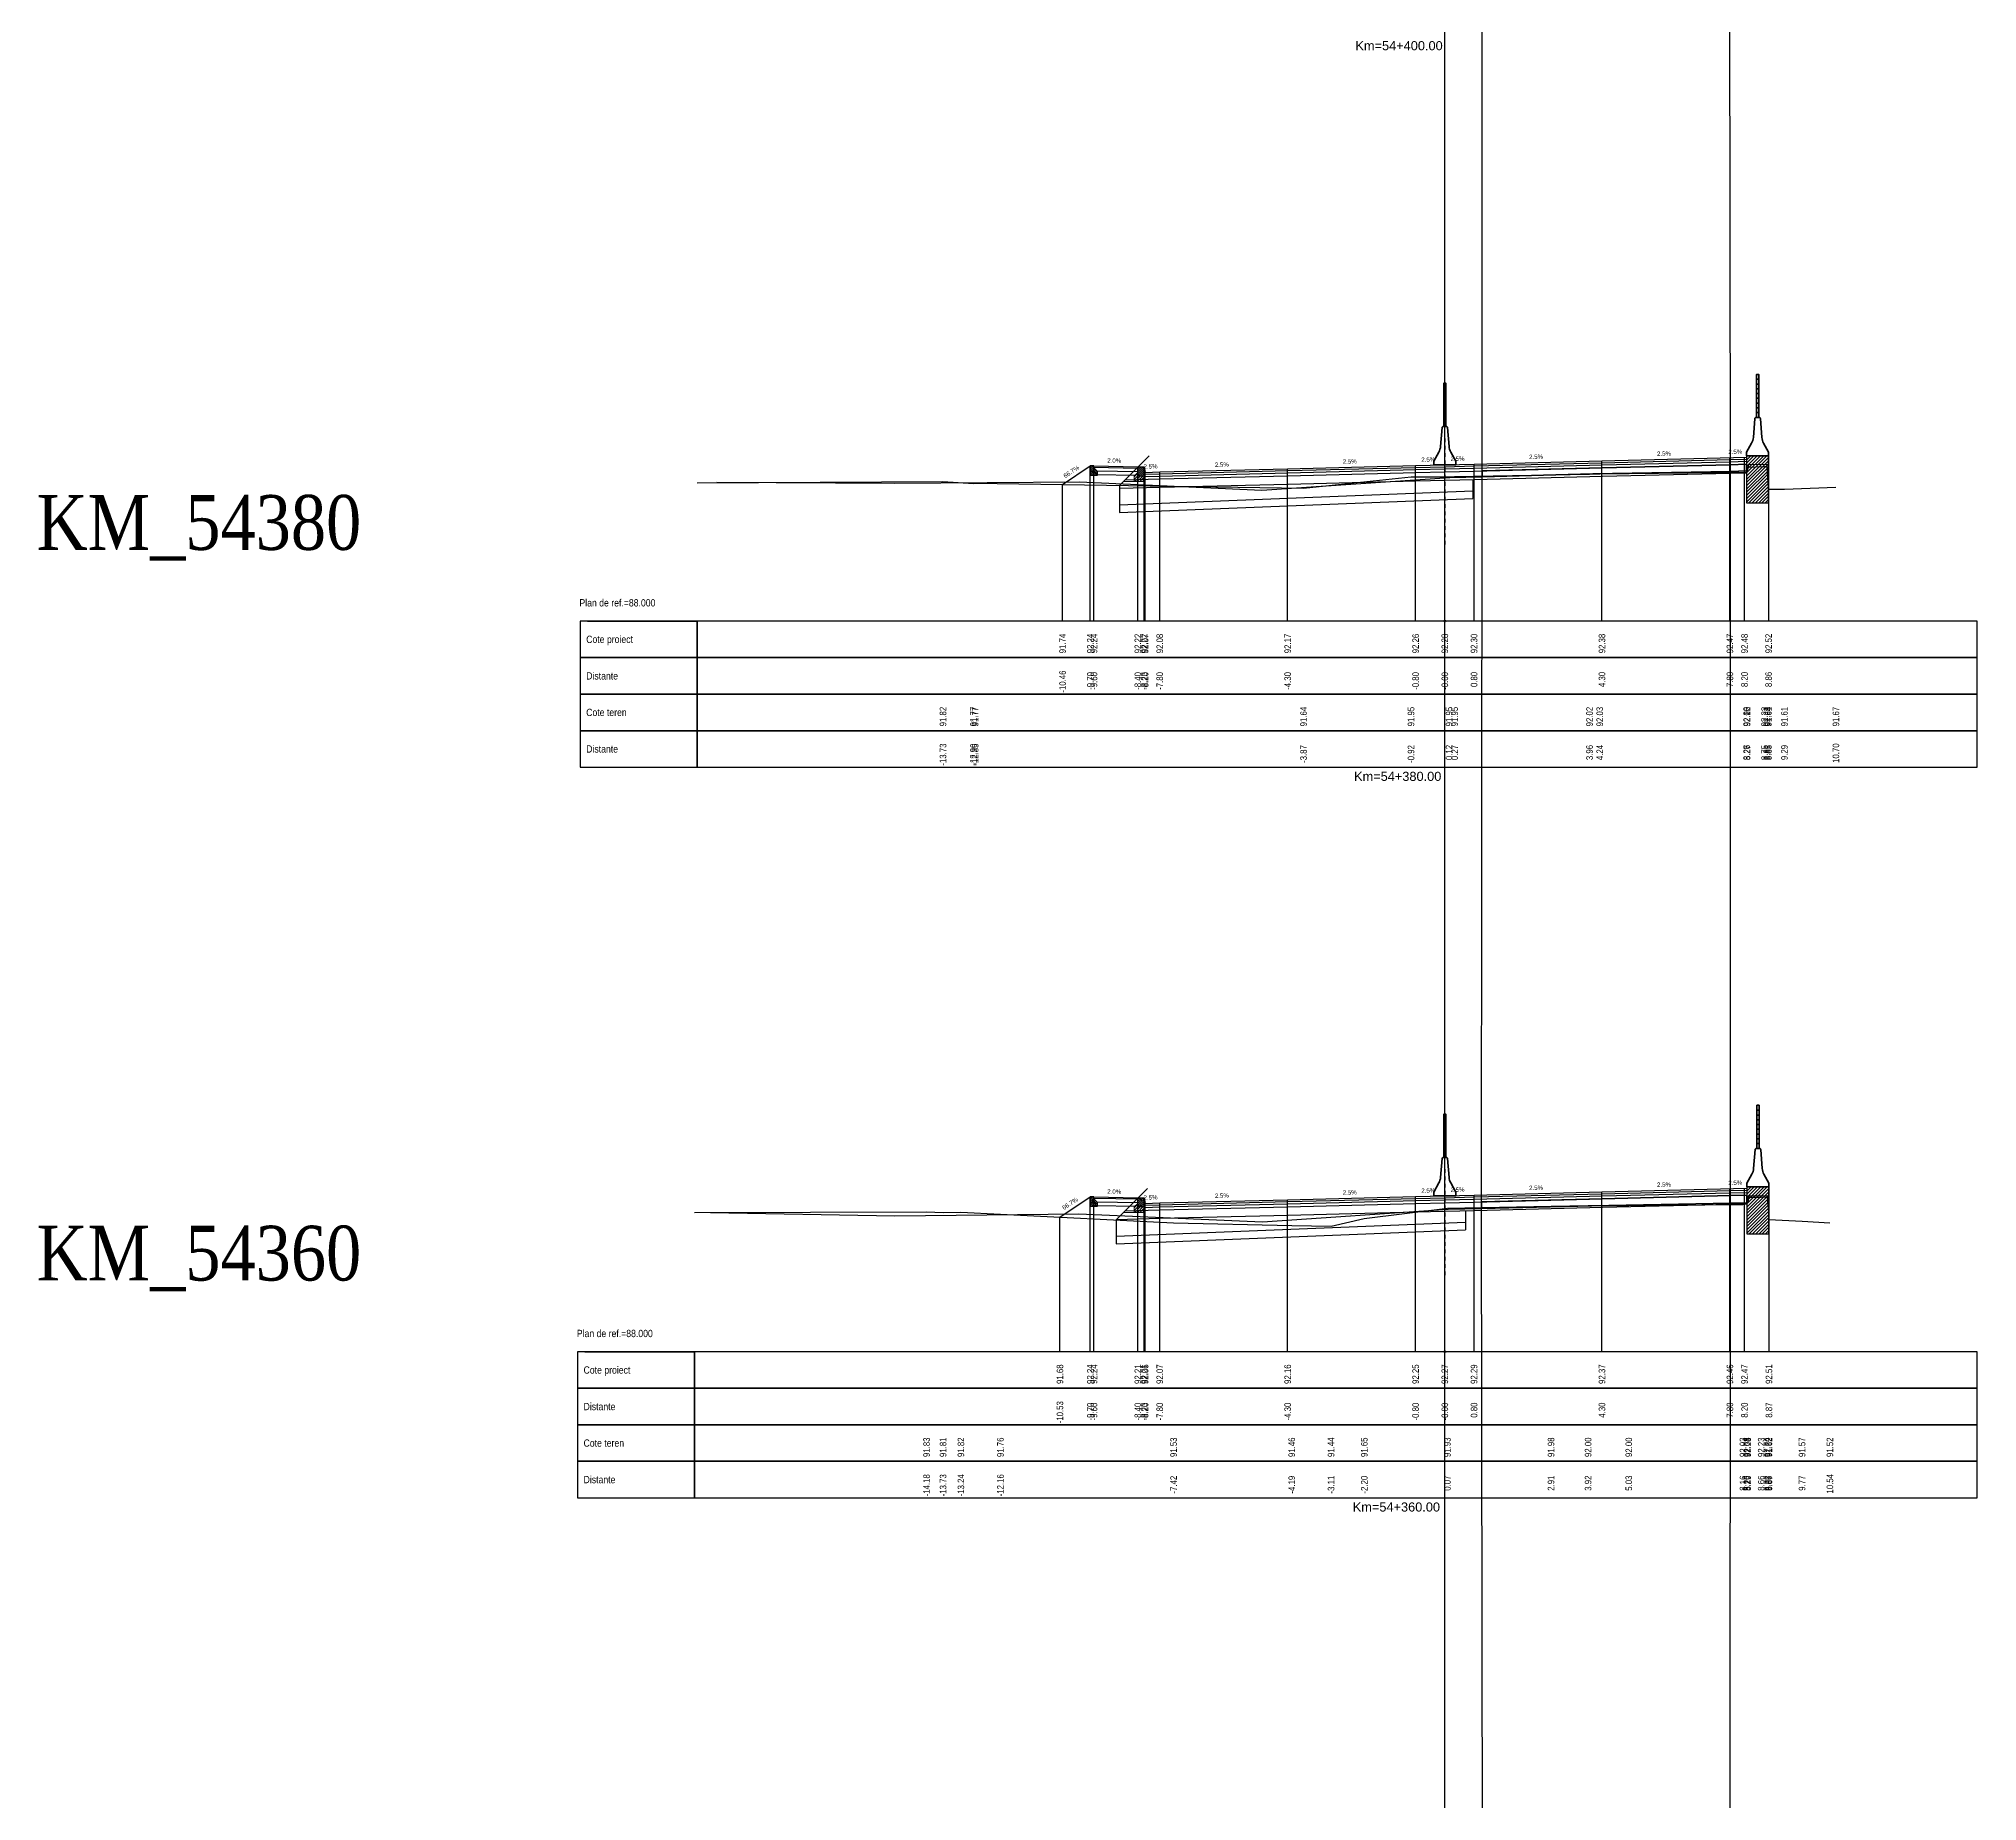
# Model space of a CAD drawing. Header units: millimetres. Extents: x 588755 to 588810, y 328107 to 328518.
# Drawn here: x 588755.1 to 588808.2, y 328158.8 to 328207.1 of the extents above; entities that cross this region are included whole.
import ezdxf

# ---------------------------------------------------------------- set-up
doc = ezdxf.new("R2010")
doc.units = ezdxf.units.MM
doc.header["$LTSCALE"] = 0.1
doc.header["$PDMODE"] = 32
doc.header["$PDSIZE"] = 0.05
doc.linetypes.add('DASH02', pattern=[0.6, 0.2, -0.2, 0, -0.2])
for name, color, linetype in [('0001______11', 1, 'Continuous'), ('003O______11', 1, 'Continuous'), ('018Q______11', 1, 'Continuous'), ('01EQ_____313', 1, 'DASH02'), ('01EQ______11', 1, 'Continuous'), ('01EQ______31', 3, 'Continuous'), ('01EQ______71', 7, 'Continuous'), ('01ET_____313', 1, 'DASH02'), ('01ET______11', 1, 'Continuous'), ('01ET______31', 3, 'Continuous'), ('01ET______71', 7, 'Continuous'), ('01EV______71', 7, 'Continuous'), ('0_pct_denumiri', 7, 'Continuous'), ('0_pct_simboluri', 7, 'Continuous')]:
    doc.layers.add(name, color=color, linetype=linetype)
for name, color, linetype, lineweight in [('D-trotuare', 1, 'Continuous', 0), ('DREAPTA', 2, 'Continuous', 30), ('proiectat', 1, 'Continuous', 35), ('STANGA', 6, 'Continuous', 30), ('Teren_natural_masurat', 60, 'Continuous', 30), ('tip new jersey', 7, 'Continuous', 35), ('umplutura', 6, 'Continuous', 35)]:
    doc.layers.add(name, color=color, linetype=linetype, lineweight=lineweight)
doc.styles.get("Standard").update_dxf_attribs({"font": 'arial.ttf'})
doc.styles.add('TIMES_NEW_ROMAN', font='times.ttf')

# ---------------------------------------------------------------- blocks, each defined once
blk = doc.blocks.new('Punct')
blk.add_point((0, 0))
at = {"flags": 1}
for tag, p in [('DENPCT', (1.4, 0)), ('COTA', (1.4, -2.5)), ('COD', (1.4, -5))]:
    blk.add_attdef(tag, p, '', height=1.5, dxfattribs=at)
blk = doc.blocks.new('Bmare')
h = blk.add_hatch()
h.set_pattern_fill('ANSI31', color=8, scale=4)
h.set_pattern_definition([(45, (-1448, -631.6811), (-0.35355339, 0.35355339), [])])
h.paths.add_polyline_path([(-2, 0), (-3, -1), (-3, -2.5), (0, -2.5), (0, -1), (-2, -1)])
h = blk.add_hatch()
h.set_pattern_fill('ANSI31', color=8, scale=3, angle=90)
h.set_pattern_definition([(135, (-1448, -631.6811), (-0.26516504, -0.26516504), [])])
h.paths.add_polyline_path([(0, -1), (-2, -1), (-2, 1.5), (-0.3, 1.5), (0, 0)])
at = {"layer": 'D-trotuare'}
for points in [[(-2, 0), (-3, -1), (-3, -2.5), (0, -2.5), (0, -1), (-2, -1)], [(0, -1), (-2, -1), (-2, 1.5), (-0.3, 1.5), (0, 0)]]:
    blk.add_lwpolyline(points, close=True, dxfattribs=at)
blk = doc.blocks.new('Bmica')
h = blk.add_hatch()
h.set_pattern_fill('ANSI31', color=8, scale=3)
h.set_pattern_definition([(45, (-1452.71984, -286.1016), (-0.26516504, 0.26516504), [])])
h.paths.add_polyline_path([(-1, -1.5), (0, -1.5), (0, 0), (-1, 0)])
h = blk.add_hatch()
h.set_pattern_fill('ANSI31', color=8, scale=3, angle=90)
h.set_pattern_definition([(135, (-1452.71984, -286.1016), (-0.26516504, -0.26516504), [])])
h.paths.add_polyline_path([(0, -0.5), (0, -1.5), (-1, -1.5), (-1, -2.5), (0.5, -2.5), (1, -2.5), (1, -1.5)])
at = {"layer": '003O______11'}
for points in [[(-1, -1.5), (0, -1.5), (0, 0), (-1, 0)], [(0, -0.5), (0, -1.5), (-1, -1.5), (-1, -2.5), (0.5, -2.5), (1, -2.5), (1, -1.5)]]:
    blk.add_lwpolyline(points, close=True, dxfattribs=at)

msp = doc.modelspace()

# ---------------------------------------------------------------- hatches: boundary and pattern name
h = msp.add_hatch()
h.set_pattern_fill('ANSI31', color=8, scale=0.5)
h.set_pattern_definition([(45, (588767.173766, 328182.6771), (-0.04419417, 0.04419417), [])])
h.paths.add_polyline_path([(588801.874, 328194.372), (588802.474, 328194.372), (588802.474, 328195.658), (588801.874, 328195.658)])
h = msp.add_hatch()
h.set_pattern_fill('ANSI31', color=8, scale=0.5)
h.set_pattern_definition([(45, (588767.18226, 328162.66754), (-0.04419417, 0.04419417), [])])
h.paths.add_polyline_path([(588801.882, 328174.363), (588802.482, 328174.363), (588802.482, 328175.649), (588801.882, 328175.649)])

# ---------------------------------------------------------------- linework, layer by layer
for points in [[(588793.615, 328107.137), (588793.615, 328517.769)], [(588784.815, 328194.95), (588785.525, 328195.66)], [(588808.183, 328187.137), (588808.183, 328191.137)], [(588784.815, 328174.94), (588785.476, 328175.601)], [(588808.183, 328167.137), (588808.183, 328171.137)]]:
    msp.add_lwpolyline(points)
for p in [(588793.615, 328191.137), (588793.615, 328171.137)]:
    msp.add_point(p)
at = {"layer": '0001______11'}
for points in [[(588801.874, 328194.372), (588802.474, 328194.372), (588802.474, 328195.658), (588801.874, 328195.658)], [(588801.882, 328174.363), (588802.482, 328174.363), (588802.482, 328175.649), (588801.882, 328175.649)]]:
    msp.add_lwpolyline(points, close=True, dxfattribs=at)
for points in [[(588785.215, 328195.318), (588784.015, 328195.342)], [(588785.215, 328195.218), (588784.107, 328195.24)], [(588785.127, 328195.12), (588784.115, 328195.14)], [(588785.115, 328194.958), (588784.815, 328194.95), (588784.718, 328194.852)], [(588784.718, 328194.852), (588784.718, 328194.106)], [(588794.383, 328194.693), (588784.718, 328194.306)], [(588794.383, 328195.012), (588794.383, 328194.493)], [(588784.718, 328194.106), (588794.383, 328194.493)], [(588785.215, 328175.309), (588784.015, 328175.333)], [(588785.215, 328175.209), (588784.107, 328175.231)], [(588785.127, 328175.11), (588784.115, 328175.131)], [(588785.115, 328174.949), (588784.815, 328174.94), (588784.616, 328174.741)], [(588794.185, 328174.998), (588794.185, 328174.475)], [(588784.62, 328174.745), (588784.62, 328174.093)], [(588794.185, 328174.675), (588784.62, 328174.293)], [(588784.62, 328174.093), (588794.185, 328174.475)]]:
    msp.add_lwpolyline(points, dxfattribs=at)
at = {"layer": '018Q______11'}
for points in [[(588784.718, 328194.771), (588785.826, 328194.798), (588789.326, 328194.886), (588792.826, 328194.973), (588793.626, 328194.993), (588794.426, 328195.013), (588797.926, 328195.101), (588801.426, 328195.188), (588801.874, 328195.199)], [(588784.87, 328195.004), (588785.82, 328195.028), (588789.32, 328195.116), (588792.82, 328195.203), (588793.62, 328195.223), (588794.42, 328195.243), (588797.92, 328195.331), (588801.42, 328195.418), (588801.874, 328195.43)], [(588785.415, 328195.158), (588785.817, 328195.168), (588789.317, 328195.256), (588792.817, 328195.343), (588793.617, 328195.363), (588794.417, 328195.383), (588797.917, 328195.471), (588801.417, 328195.558), (588801.874, 328195.57)], [(588785.415, 328195.098), (588785.818, 328195.108), (588789.318, 328195.196), (588792.818, 328195.283), (588793.618, 328195.303), (588794.418, 328195.323), (588797.918, 328195.411), (588801.418, 328195.498), (588801.874, 328195.51)], [(588785.415, 328175.149), (588785.817, 328175.159), (588789.317, 328175.246), (588792.817, 328175.334), (588793.617, 328175.354), (588794.417, 328175.374), (588797.917, 328175.461), (588801.417, 328175.549), (588801.882, 328175.56)], [(588785.415, 328175.089), (588785.818, 328175.099), (588789.318, 328175.186), (588792.818, 328175.274), (588793.618, 328175.294), (588794.418, 328175.314), (588797.918, 328175.401), (588801.418, 328175.489), (588801.882, 328175.5)], [(588784.634, 328174.759), (588785.826, 328174.789), (588789.326, 328174.876), (588792.826, 328174.964), (588793.626, 328174.984), (588794.426, 328175.004), (588797.926, 328175.091), (588801.426, 328175.179), (588801.882, 328175.19)], [(588784.87, 328174.995), (588785.82, 328175.019), (588789.32, 328175.106), (588792.82, 328175.194), (588793.62, 328175.214), (588794.42, 328175.234), (588797.92, 328175.321), (588801.42, 328175.409), (588801.882, 328175.42)]]:
    msp.add_lwpolyline(points, dxfattribs=at)
at = {"layer": '01EQ_____313'}
msp.add_lwpolyline([(588793.615, 328176.137), (588793.615, 328173.137)], dxfattribs=at)
at = {"layer": '01EQ______11'}
msp.add_lwpolyline([(588783.083, 328174.817), (588783.915, 328175.373), (588784.015, 328175.373), (588785.215, 328175.349), (588785.385, 328175.349), (588785.415, 328175.199), (588785.815, 328175.209), (588789.315, 328175.296), (588792.815, 328175.384), (588793.615, 328175.404), (588794.415, 328175.424), (588797.915, 328175.511), (588801.882, 328175.61)], dxfattribs=at)
at = {"layer": '01EQ______31'}
msp.add_lwpolyline([(588773.083, 328174.949), (588779.433, 328174.965), (588779.886, 328174.951), (588780.373, 328174.957), (588781.455, 328174.898), (588786.193, 328174.663), (588789.427, 328174.596), (588790.503, 328174.575), (588791.411, 328174.787), (588793.685, 328175.071), (588796.522, 328175.119), (588797.536, 328175.139), (588798.649, 328175.139), (588801.774, 328175.165), (588801.877, 328175.181), (588801.88, 328175.221), (588801.905, 328175.369), (588802.272, 328175.371), (588802.435, 328175.377), (588802.47, 328174.961), (588802.483, 328174.761), (588803.39, 328174.71), (588804.152, 328174.662)], dxfattribs=at)
at = {"layer": '01EQ______71'}
for points in [[(588797.915, 328171.137), (588797.915, 328175.511)], [(588783.915, 328171.137), (588783.915, 328175.373)], [(588784.015, 328171.137), (588784.015, 328175.373)], [(588785.215, 328171.137), (588785.215, 328175.349)], [(588785.385, 328171.137), (588785.385, 328175.349)], [(588785.415, 328171.137), (588785.415, 328175.199)], [(588785.815, 328171.137), (588785.815, 328175.209)], [(588789.315, 328171.137), (588789.315, 328175.296)], [(588792.815, 328171.137), (588792.815, 328175.384)], [(588793.615, 328171.137), (588793.615, 328175.404)], [(588794.415, 328171.137), (588794.415, 328175.424)], [(588783.083, 328171.137), (588783.083, 328174.817)], [(588769.883, 328170.137), (588773.083, 328170.137), (588773.083, 328171.137), (588769.883, 328171.137), (588769.883, 328170.137)], [(588770.083, 328171.137), (588773.083, 328171.137)], [(588770.083, 328171.137), (588773.083, 328171.137)], [(588769.883, 328169.137), (588773.083, 328169.137), (588773.083, 328170.137), (588769.883, 328170.137), (588769.883, 328169.137)], [(588769.883, 328168.137), (588773.083, 328168.137), (588773.083, 328169.137), (588769.883, 328169.137), (588769.883, 328168.137)], [(588769.883, 328167.137), (588773.083, 328167.137), (588773.083, 328168.137), (588769.883, 328168.137), (588769.883, 328167.137)], [(588773.083, 328168.137), (588808.183, 328168.137)], [(588808.183, 328168.137), (588773.083, 328168.137), (588773.083, 328167.137)], [(588773.083, 328167.137), (588808.183, 328167.137)]]:
    msp.add_lwpolyline(points, dxfattribs=at)
at = {"layer": '01ET_____313'}
msp.add_lwpolyline([(588793.615, 328196.137), (588793.615, 328193.137)], dxfattribs=at)
at = {"layer": '01ET______11'}
msp.add_lwpolyline([(588783.155, 328194.875), (588783.915, 328195.382), (588784.015, 328195.382), (588785.215, 328195.358), (588785.385, 328195.358), (588785.415, 328195.208), (588785.815, 328195.218), (588789.315, 328195.306), (588792.815, 328195.393), (588793.615, 328195.413), (588794.415, 328195.433), (588797.915, 328195.521), (588801.874, 328195.62)], dxfattribs=at)
at = {"layer": '01ET______31'}
msp.add_lwpolyline([(588773.155, 328194.92), (588779.884, 328194.958), (588780.716, 328194.904), (588780.763, 328194.91), (588789.749, 328194.778), (588792.69, 328195.083), (588793.731, 328195.086), (588793.883, 328195.09), (588797.574, 328195.162), (588797.854, 328195.165), (588801.874, 328195.214), (588801.878, 328195.237), (588801.887, 328195.354), (588802.364, 328195.371), (588802.426, 328195.369), (588802.462, 328194.779), (588802.468, 328194.748), (588802.907, 328194.748), (588804.316, 328194.804)], dxfattribs=at)
at = {"layer": '01ET______71'}
for p, q in [((588802.474, 328195.658), (588802.474, 328191.137)), ((588802.483, 328175.649), (588802.483, 328171.137))]:
    msp.add_line(p, q, dxfattribs=at)
for points in [[(588801.415, 328191.137), (588801.415, 328195.608)], [(588801.815, 328191.137), (588801.815, 328195.618)], [(588783.915, 328191.137), (588783.915, 328195.382)], [(588784.015, 328191.137), (588784.015, 328195.382)], [(588785.215, 328191.137), (588785.215, 328195.358)], [(588785.385, 328191.137), (588785.385, 328195.358)], [(588785.415, 328191.137), (588785.415, 328195.208)], [(588785.815, 328191.137), (588785.815, 328195.218)], [(588789.315, 328191.137), (588789.315, 328195.306)], [(588792.815, 328191.137), (588792.815, 328195.393)], [(588793.615, 328191.137), (588793.615, 328195.413)], [(588794.415, 328191.137), (588794.415, 328195.433)], [(588797.915, 328191.137), (588797.915, 328195.521)], [(588783.155, 328191.137), (588783.155, 328194.875)], [(588769.955, 328190.137), (588773.155, 328190.137), (588773.155, 328191.137), (588769.955, 328191.137), (588769.955, 328190.137)], [(588770.155, 328191.137), (588773.155, 328191.137)], [(588770.155, 328191.137), (588773.155, 328191.137)], [(588808.183, 328191.137), (588773.155, 328191.137), (588773.155, 328190.137)], [(588769.955, 328189.137), (588773.155, 328189.137), (588773.155, 328190.137), (588769.955, 328190.137), (588769.955, 328189.137)], [(588773.155, 328190.137), (588808.183, 328190.137)], [(588808.183, 328190.137), (588773.155, 328190.137), (588773.155, 328189.137)], [(588769.955, 328188.137), (588773.155, 328188.137), (588773.155, 328189.137), (588769.955, 328189.137), (588769.955, 328188.137)], [(588773.155, 328189.137), (588808.183, 328189.137)], [(588808.183, 328189.137), (588773.155, 328189.137), (588773.155, 328188.137)], [(588769.955, 328187.137), (588773.155, 328187.137), (588773.155, 328188.137), (588769.955, 328188.137), (588769.955, 328187.137)], [(588773.155, 328188.137), (588808.183, 328188.137)], [(588808.183, 328188.137), (588773.155, 328188.137), (588773.155, 328187.137)], [(588773.155, 328187.137), (588808.183, 328187.137)], [(588801.415, 328171.137), (588801.415, 328175.599)], [(588801.815, 328171.137), (588801.815, 328175.609)], [(588808.183, 328171.137), (588773.083, 328171.137), (588773.083, 328170.137)], [(588773.083, 328170.137), (588808.183, 328170.137)], [(588808.183, 328170.137), (588773.083, 328170.137), (588773.083, 328169.137)], [(588773.083, 328169.137), (588808.183, 328169.137)], [(588808.183, 328169.137), (588773.083, 328169.137), (588773.083, 328168.137)]]:
    msp.add_lwpolyline(points, dxfattribs=at)
at = {"layer": 'DREAPTA'}
msp.add_lwpolyline([(588801.365, 328107.137), (588801.365, 328115.109), (588801.398, 328135.157), (588801.418, 328155.179), (588801.428, 328175.201), (588801.436, 328195.229), (588801.401, 328215.24), (588801.434, 328235.277), (588801.441, 328255.266), (588801.391, 328275.28), (588801.394, 328295.308), (588801.378, 328316.313), (588801.408, 328336.346), (588801.419, 328356.352), (588801.43, 328376.379), (588801.443, 328396.374), (588801.475, 328416.397), (588801.468, 328436.412), (588801.447, 328456.44), (588801.497, 328476.437), (588801.477, 328495.445), (588801.417, 328515.465)], dxfattribs=at)
at = {"layer": 'proiectat', "color": 3}
for p, q in [((588802.144, 328197.756), (588802.204, 328197.756)), ((588793.585, 328197.511), (588793.645, 328197.511)), ((588793.585, 328197.381), (588793.645, 328197.381)), ((588793.585, 328197.251), (588793.645, 328197.251)), ((588802.144, 328197.626), (588802.204, 328197.626)), ((588802.144, 328197.496), (588802.204, 328197.496)), ((588802.144, 328197.366), (588802.204, 328197.366)), ((588802.204, 328197.236), (588802.144, 328197.236)), ((588802.144, 328197.236), (588802.204, 328197.236)), ((588793.585, 328197.121), (588793.645, 328197.121)), ((588793.645, 328196.991), (588793.585, 328196.991)), ((588793.585, 328196.991), (588793.645, 328196.991)), ((588793.645, 328196.731), (588793.585, 328196.731)), ((588793.585, 328196.731), (588793.645, 328196.731)), ((588802.204, 328196.976), (588802.144, 328196.976)), ((588802.144, 328196.976), (588802.204, 328196.976)), ((588802.144, 328196.846), (588802.204, 328196.846)), ((588793.585, 328196.601), (588793.645, 328196.601)), ((588802.153, 328177.746), (588802.213, 328177.746)), ((588802.153, 328177.616), (588802.213, 328177.616)), ((588793.585, 328177.501), (588793.645, 328177.501)), ((588793.585, 328177.371), (588793.645, 328177.371)), ((588793.585, 328177.241), (588793.645, 328177.241)), ((588793.585, 328177.111), (588793.645, 328177.111)), ((588802.153, 328177.486), (588802.213, 328177.486)), ((588802.153, 328177.356), (588802.213, 328177.356)), ((588802.213, 328177.226), (588802.153, 328177.226)), ((588802.153, 328177.226), (588802.213, 328177.226)), ((588793.645, 328176.981), (588793.585, 328176.981)), ((588793.585, 328176.981), (588793.645, 328176.981)), ((588793.645, 328176.721), (588793.585, 328176.721)), ((588793.585, 328176.721), (588793.645, 328176.721)), ((588793.585, 328176.591), (588793.645, 328176.591)), ((588802.213, 328176.966), (588802.153, 328176.966)), ((588802.153, 328176.966), (588802.213, 328176.966)), ((588802.153, 328176.836), (588802.213, 328176.836))]:
    msp.add_line(p, q, dxfattribs=at)
for points in [[(588802.204, 328196.708), (588802.204, 328197.891), (588802.144, 328197.891), (588802.144, 328196.708), (588802.204, 328196.708), (588802.204, 328196.708)], [(588793.645, 328196.463), (588793.645, 328197.646), (588793.585, 328197.646), (588793.585, 328196.463), (588793.645, 328196.463), (588793.645, 328196.463)], [(588793.645, 328196.861), (588793.585, 328196.861), (588793.645, 328196.861), (588793.645, 328196.861)], [(588802.204, 328197.106), (588802.144, 328197.106), (588802.204, 328197.106), (588802.204, 328197.106)], [(588793.645, 328176.454), (588793.645, 328177.637), (588793.585, 328177.637), (588793.585, 328176.454), (588793.645, 328176.454), (588793.645, 328176.454)], [(588802.213, 328176.699), (588802.213, 328177.882), (588802.153, 328177.882), (588802.153, 328176.699), (588802.213, 328176.699), (588802.213, 328176.699)], [(588802.213, 328177.096), (588802.153, 328177.096), (588802.213, 328177.096), (588802.213, 328177.096)], [(588793.645, 328176.851), (588793.585, 328176.851), (588793.645, 328176.851), (588793.645, 328176.851)]]:
    msp.add_lwpolyline(points, close=True, dxfattribs=at)
at = {"layer": 'STANGA'}
msp.add_lwpolyline([(588794.613, 328107.137), (588794.618, 328114.971), (588794.638, 328135.003), (588794.652, 328155.006), (588794.618, 328175.06), (588794.634, 328195.088), (588794.633, 328215.1), (588794.598, 328235.129), (588794.613, 328255.118), (588794.615, 328275.133), (588794.605, 328295.164), (588794.602, 328316.186), (588794.601, 328336.176), (588794.622, 328356.195), (588794.588, 328376.222), (588794.608, 328396.225), (588794.599, 328416.23), (588794.591, 328436.234), (588794.606, 328456.264), (588794.621, 328476.277), (588794.591, 328495.278), (588794.526, 328515.332)], dxfattribs=at)
at = {"layer": 'Teren_natural_masurat', "linetype": 'Continuous', "ltscale": 0.1, "flags": 128}
for points in [[(588773.7, 328194.935), (588778.565, 328194.915), (588783.621, 328194.952), (588788.606, 328194.724), (588793.756, 328195.068), (588794.634, 328195.088), (588797.663, 328195.165), (588801.436, 328195.229), (588801.9, 328195.254), (588801.93, 328195.42), (588802.494, 328195.43)], [(588773.519, 328174.952), (588778.567, 328174.861), (588783.598, 328174.912), (588788.625, 328174.69), (588793.711, 328175.042), (588794.618, 328175.06), (588797.63, 328175.135), (588801.428, 328175.201), (588801.917, 328175.218), (588801.94, 328175.417), (588802.5, 328175.4)]]:
    msp.add_lwpolyline(points, dxfattribs=at)
at = {"layer": 'tip new jersey', "color": 1}
for points in [[(588802.337, 328196.01, -0.106569), (588802.291, 328196.162), (588802.249, 328196.678, 0.414214), (588802.219, 328196.708), (588802.174, 328196.708), (588802.129, 328196.708, 0.414214), (588802.099, 328196.678), (588802.057, 328196.162, -0.106569), (588802.011, 328196.01), (588801.874, 328195.763), (588801.874, 328195.658), (588802.474, 328195.658), (588802.474, 328195.763)], [(588793.778, 328195.765, -0.106569), (588793.733, 328195.917), (588793.69, 328196.433, 0.414214), (588793.66, 328196.463), (588793.615, 328196.463), (588793.57, 328196.463, 0.414214), (588793.54, 328196.433), (588793.498, 328195.917, -0.106569), (588793.452, 328195.765), (588793.315, 328195.518), (588793.315, 328195.413), (588793.915, 328195.413), (588793.915, 328195.518)], [(588802.346, 328176.001, -0.106569), (588802.3, 328176.152), (588802.258, 328176.669, 0.414214), (588802.228, 328176.699), (588802.183, 328176.699), (588802.138, 328176.699, 0.414214), (588802.108, 328176.669), (588802.066, 328176.152, -0.106569), (588802.02, 328176.001), (588801.883, 328175.754), (588801.883, 328175.649), (588802.483, 328175.649), (588802.483, 328175.754)], [(588793.778, 328175.756, -0.106569), (588793.733, 328175.907), (588793.69, 328176.424, 0.414214), (588793.66, 328176.454), (588793.615, 328176.454), (588793.57, 328176.454, 0.414214), (588793.54, 328176.424), (588793.498, 328175.907, -0.106569), (588793.452, 328175.756), (588793.315, 328175.509), (588793.315, 328175.404), (588793.915, 328175.404), (588793.915, 328175.509)]]:
    msp.add_lwpolyline(points, format="xyb", close=True, dxfattribs=at)
at = {"layer": 'umplutura'}
for points in [[(588801.874, 328195.43), (588801.42, 328195.418), (588797.92, 328195.331), (588794.634, 328195.249), (588794.634, 328195.088), (588797.663, 328195.165), (588801.436, 328195.229), (588801.874, 328195.253)], [(588801.882, 328175.42), (588801.42, 328175.409), (588797.92, 328175.321), (588794.618, 328175.239), (588794.618, 328175.06), (588797.63, 328175.135), (588801.428, 328175.201), (588801.882, 328175.217)]]:
    msp.add_lwpolyline(points, close=True, dxfattribs=at)

# ---------------------------------------------------------------- block references
at = {"xscale": 0.1, "yscale": 0.1, "zscale": 0.1}
for name, p in [('Bmica', (588784.015, 328195.382)), ('Bmare', (588785.415, 328195.208)), ('Bmica', (588784.015, 328175.373)), ('Bmare', (588785.415, 328175.199))]:
    msp.add_blockref(name, p, dxfattribs=at)
at = {"layer": '0_pct_simboluri'}
for p in [(588793.615, 328191.137), (588793.615, 328171.137)]:
    msp.add_blockref('Punct', p, dxfattribs=at)

# ---------------------------------------------------------------- texts
at = {"layer": '01EQ______71'}
for s, height, rotation, p in [('2.0%', 0.12, 358.8544, (588784.377, 328175.465)), ('2.5%', 0.12, 1.4322, (588787.323, 328175.346)), ('2.5%', 0.12, 1.4322, (588790.823, 328175.434)), ('2.5%', 0.12, 1.4322, (588792.973, 328175.488)), ('2.5%', 0.12, 1.4322, (588793.773, 328175.508)), ('2.5%', 0.12, 1.4322, (588795.923, 328175.561)), ('2.5%', 0.12, 1.4322, (588799.423, 328175.649)), ('2.5%', 0.12, 1.4322, (588801.373, 328175.698)), ('66.7%', 0.12, 33.7035, (588783.194, 328175.012)), ('2.5%', 0.12, 1.4322, (588785.373, 328175.298)), (' Km=54+360.00 ', 0.25, 359.9998, (588790.999, 328166.762))]:
    msp.add_text(s, height=height, rotation=rotation, dxfattribs=at).set_placement(p)
at = {"layer": '01EQ______71', "width": 0.85}
for s, height, rotation, p in [(' Plan de ref.=88.000 ', 0.2, 359.9998, (588769.798, 328171.537)), (' Cote proiect ', 0.2, 359.9998, (588769.983, 328170.537)), ('91.68', 0.18, 90, (588783.173, 328170.255)), ('92.24', 0.18, 90, (588784.005, 328170.255)), ('92.24', 0.18, 90, (588784.105, 328170.255)), ('92.21', 0.18, 90, (588785.305, 328170.255)), ('92.21', 0.18, 90, (588785.475, 328170.255)), ('92.06', 0.18, 90, (588785.505, 328170.255)), ('92.07', 0.18, 90, (588785.905, 328170.255)), ('92.16', 0.18, 90, (588789.405, 328170.255)), ('92.25', 0.18, 90, (588792.905, 328170.255)), ('92.27', 0.18, 90, (588793.705, 328170.255)), ('92.29', 0.18, 90, (588794.505, 328170.255)), ('92.37', 0.18, 90, (588798.005, 328170.255)), (' Distante ', 0.2, 359.9998, (588769.983, 328169.537)), ('-10.53', 0.18, 90, (588783.173, 328169.178)), ('-9.70', 0.18, 90, (588784.005, 328169.255)), ('-9.60', 0.18, 90, (588784.105, 328169.255)), ('-8.40', 0.18, 90, (588785.305, 328169.255)), ('-8.23', 0.18, 90, (588785.475, 328169.255)), ('-8.20', 0.18, 90, (588785.505, 328169.255)), ('-7.80', 0.18, 90, (588785.905, 328169.255)), ('-4.30', 0.18, 90, (588789.405, 328169.255)), ('-0.80', 0.18, 90, (588792.905, 328169.255)), ('-0.00', 0.18, 90, (588793.705, 328169.255)), ('0.80', 0.18, 90, (588794.505, 328169.331)), ('4.30', 0.18, 90, (588798.005, 328169.331)), (' Cote teren ', 0.2, 359.9998, (588769.983, 328168.537)), ('91.83', 0.18, 90, (588779.523, 328168.255)), ('91.81', 0.18, 90, (588779.976, 328168.255)), ('91.82', 0.18, 90, (588780.463, 328168.255)), ('91.76', 0.18, 90, (588781.545, 328168.255)), ('91.53', 0.18, 90, (588786.283, 328168.255)), ('91.46', 0.18, 90, (588789.517, 328168.255)), ('91.44', 0.18, 90, (588790.593, 328168.255)), ('91.65', 0.18, 90, (588791.501, 328168.255)), ('91.93', 0.18, 90, (588793.775, 328168.255)), ('91.98', 0.18, 90, (588796.612, 328168.255)), ('92.00', 0.18, 90, (588797.626, 328168.255)), ('92.00', 0.18, 90, (588798.739, 328168.255)), ('92.03', 0.18, 90, (588801.864, 328168.255)), ('92.04', 0.18, 90, (588801.967, 328168.255)), ('92.08', 0.18, 90, (588801.97, 328168.255)), ('92.23', 0.18, 90, (588801.995, 328168.255)), ('92.23', 0.18, 90, (588802.362, 328168.255)), ('92.24', 0.18, 90, (588802.525, 328168.255)), ('91.82', 0.18, 90, (588802.56, 328168.255)), ('91.62', 0.18, 90, (588802.573, 328168.255)), ('91.57', 0.18, 90, (588803.48, 328168.255)), ('91.52', 0.18, 90, (588804.242, 328168.255)), (' Distante ', 0.2, 359.9998, (588769.983, 328167.537)), ('-14.18', 0.18, 90, (588779.523, 328167.178)), ('-13.73', 0.18, 90, (588779.976, 328167.178)), ('-13.24', 0.18, 90, (588780.463, 328167.178)), ('-12.16', 0.18, 90, (588781.545, 328167.178)), ('-7.42', 0.18, 90, (588786.283, 328167.255)), ('-4.19', 0.18, 90, (588789.517, 328167.255)), ('-3.11', 0.18, 90, (588790.593, 328167.255)), ('-2.20', 0.18, 90, (588791.501, 328167.255)), ('0.07', 0.18, 90, (588793.775, 328167.331)), ('2.91', 0.18, 90, (588796.612, 328167.331)), ('3.92', 0.18, 90, (588797.626, 328167.331)), ('5.03', 0.18, 90, (588798.739, 328167.331)), ('8.16', 0.18, 90, (588801.864, 328167.331)), ('8.26', 0.18, 90, (588801.967, 328167.331)), ('8.26', 0.18, 90, (588801.97, 328167.331)), ('8.29', 0.18, 90, (588801.995, 328167.331)), ('8.66', 0.18, 90, (588802.362, 328167.331)), ('8.82', 0.18, 90, (588802.525, 328167.331)), ('8.86', 0.18, 90, (588802.56, 328167.331)), ('8.87', 0.18, 90, (588802.573, 328167.331)), ('9.77', 0.18, 90, (588803.48, 328167.331)), ('10.54', 0.18, 90, (588804.242, 328167.255))]:
    msp.add_text(s, height=height, rotation=rotation, dxfattribs=at).set_placement(p)
at = {"layer": '01ET______71'}
for s, height, rotation, p in [('2.5%', 0.12, 1.4322, (588792.973, 328195.497)), ('2.5%', 0.12, 1.4322, (588793.773, 328195.517)), ('2.5%', 0.12, 1.4322, (588795.923, 328195.571)), ('2.5%', 0.12, 1.4322, (588799.423, 328195.658)), ('2.5%', 0.12, 1.4322, (588801.373, 328195.707)), ('66.7%', 0.12, 33.7035, (588783.23, 328195.045)), ('2.0%', 0.12, 358.8544, (588784.377, 328195.475)), ('2.5%', 0.12, 1.4322, (588785.373, 328195.307)), ('2.5%', 0.12, 1.4322, (588787.323, 328195.356)), ('2.5%', 0.12, 1.4322, (588790.823, 328195.443)), (' Km=54+380.00 ', 0.25, 359.9998, (588791.035, 328186.762))]:
    msp.add_text(s, height=height, rotation=rotation, dxfattribs=at).set_placement(p)
at = {"layer": '01ET______71', "width": 0.85}
for s, height, rotation, p in [(' Plan de ref.=88.000 ', 0.2, 359.9998, (588769.87, 328191.537)), (' Cote proiect ', 0.2, 359.9998, (588770.055, 328190.537)), ('91.74', 0.18, 90, (588783.245, 328190.255)), ('92.24', 0.18, 90, (588784.005, 328190.255)), ('92.24', 0.18, 90, (588784.105, 328190.255)), ('92.22', 0.18, 90, (588785.305, 328190.255)), ('92.22', 0.18, 90, (588785.475, 328190.255)), ('92.07', 0.18, 90, (588785.505, 328190.255)), ('92.08', 0.18, 90, (588785.905, 328190.255)), ('92.17', 0.18, 90, (588789.405, 328190.255)), ('92.26', 0.18, 90, (588792.905, 328190.255)), ('92.28', 0.18, 90, (588793.705, 328190.255)), ('92.30', 0.18, 90, (588794.505, 328190.255)), ('92.38', 0.18, 90, (588798.005, 328190.255)), ('92.47', 0.18, 90, (588801.505, 328190.255)), ('92.48', 0.18, 90, (588801.905, 328190.255)), ('92.52', 0.18, 90, (588802.564, 328190.255)), ('-10.46', 0.18, 90, (588783.245, 328189.178)), (' Distante ', 0.2, 359.9998, (588770.055, 328189.537)), ('-9.70', 0.18, 90, (588784.005, 328189.255)), ('-9.60', 0.18, 90, (588784.105, 328189.255)), ('-8.40', 0.18, 90, (588785.305, 328189.255)), ('-8.23', 0.18, 90, (588785.475, 328189.255)), ('-8.20', 0.18, 90, (588785.505, 328189.255)), ('-7.80', 0.18, 90, (588785.905, 328189.255)), ('-4.30', 0.18, 90, (588789.405, 328189.255)), ('-0.80', 0.18, 90, (588792.905, 328189.255)), ('-0.00', 0.18, 90, (588793.705, 328189.255)), ('0.80', 0.18, 90, (588794.505, 328189.331)), ('4.30', 0.18, 90, (588798.005, 328189.331)), ('7.80', 0.18, 90, (588801.505, 328189.331)), ('8.20', 0.18, 90, (588801.905, 328189.331)), ('8.20', 0.18, 90, (588801.905, 328189.331)), ('8.86', 0.18, 90, (588802.564, 328189.331)), (' Cote teren ', 0.2, 359.9998, (588770.055, 328188.537)), ('91.82', 0.18, 90, (588779.974, 328188.255)), ('91.77', 0.18, 90, (588780.806, 328188.255)), ('91.77', 0.18, 90, (588780.853, 328188.255)), ('91.64', 0.18, 90, (588789.839, 328188.255)), ('91.95', 0.18, 90, (588792.78, 328188.255)), ('91.95', 0.18, 90, (588793.821, 328188.255)), ('91.95', 0.18, 90, (588793.973, 328188.255)), ('92.02', 0.18, 90, (588797.664, 328188.255)), ('92.03', 0.18, 90, (588797.944, 328188.255)), ('92.08', 0.18, 90, (588801.964, 328188.255)), ('92.10', 0.18, 90, (588801.968, 328188.255)), ('92.22', 0.18, 90, (588801.977, 328188.255)), ('92.23', 0.18, 90, (588802.454, 328188.255)), ('92.23', 0.18, 90, (588802.516, 328188.255)), ('91.64', 0.18, 90, (588802.552, 328188.255)), ('91.61', 0.18, 90, (588802.558, 328188.255)), ('91.61', 0.18, 90, (588802.997, 328188.255)), ('91.67', 0.18, 90, (588804.406, 328188.255)), (' Distante ', 0.2, 359.9998, (588770.055, 328187.537)), ('-13.73', 0.18, 90, (588779.974, 328187.178)), ('-12.90', 0.18, 90, (588780.806, 328187.178)), ('-12.85', 0.18, 90, (588780.853, 328187.178)), ('-3.87', 0.18, 90, (588789.839, 328187.255)), ('-0.92', 0.18, 90, (588792.78, 328187.255)), ('0.12', 0.18, 90, (588793.821, 328187.331)), ('0.27', 0.18, 90, (588793.973, 328187.331)), ('3.96', 0.18, 90, (588797.664, 328187.331)), ('4.24', 0.18, 90, (588797.944, 328187.331)), ('8.26', 0.18, 90, (588801.964, 328187.331)), ('8.26', 0.18, 90, (588801.968, 328187.331)), ('8.27', 0.18, 90, (588801.977, 328187.331)), ('8.75', 0.18, 90, (588802.454, 328187.331)), ('8.81', 0.18, 90, (588802.516, 328187.331)), ('8.85', 0.18, 90, (588802.552, 328187.331)), ('8.85', 0.18, 90, (588802.558, 328187.331)), ('9.29', 0.18, 90, (588802.997, 328187.331)), ('10.70', 0.18, 90, (588804.406, 328187.255)), ('92.46', 0.18, 90, (588801.505, 328170.255)), ('92.47', 0.18, 90, (588801.905, 328170.255)), ('92.51', 0.18, 90, (588802.573, 328170.255)), ('7.80', 0.18, 90, (588801.505, 328169.331)), ('8.20', 0.18, 90, (588801.905, 328169.331)), ('8.20', 0.18, 90, (588801.905, 328169.331)), ('8.87', 0.18, 90, (588802.573, 328169.331))]:
    msp.add_text(s, height=height, rotation=rotation, dxfattribs=at).set_placement(p)
at = {"layer": '01EV______71'}
msp.add_text(' Km=54+400.00 ', height=0.25, rotation=359.9998, dxfattribs=at).set_placement((588791.072, 328206.762))
at = {"layer": '0_pct_denumiri', "style": 'TIMES_NEW_ROMAN', "width": 0.85}
for s, p in [('KM_54380', (588755.086, 328193.087)), ('KM_54360', (588755.086, 328173.087))]:
    msp.add_text(s, height=1.5, dxfattribs=at).set_placement(p)

doc.saveas('drawing.dxf')
